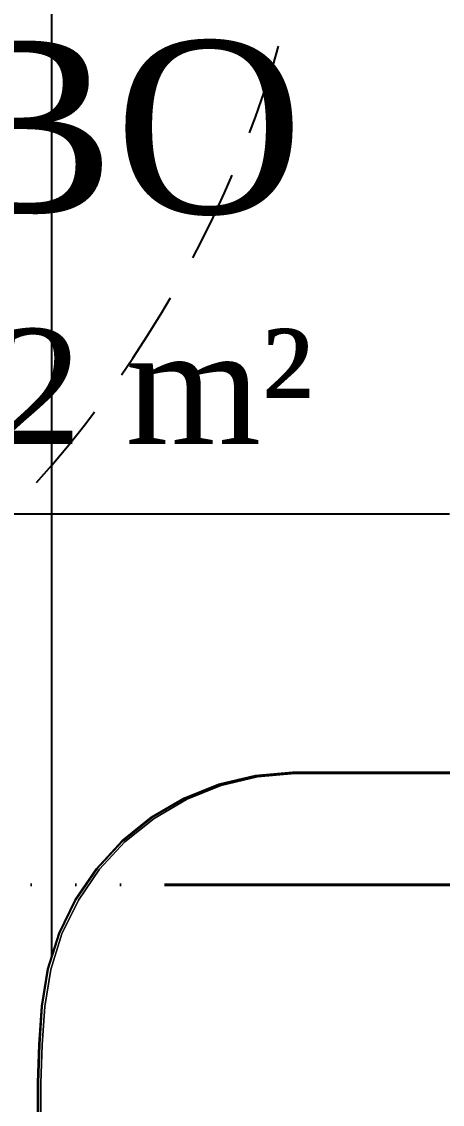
# Model space of a CAD drawing. Header units: millimetres. Extents: x 103208 to 171806, y -164 to 10038.
# Drawn here: x 114678.9 to 114708.1, y 7071 to 7146.2 of the extents above; entities that cross this region are included whole.
import ezdxf

# ---------------------------------------------------------------- set-up
doc = ezdxf.new("R2010")
doc.units = ezdxf.units.MM
doc.linetypes.add('ACAD_ISO06W100', pattern=[36, 24, -3, 0, -3, 0, -3, 0, -3])
doc.linetypes.add('HIDDEN', pattern=[9.525, 6.35, -3.175])
for name, color, linetype in [('ACESSORIOS', 2, 'Continuous'), ('Piso', 55, 'Continuous'), ('Portas-Projeção', 55, 'HIDDEN')]:
    doc.layers.add(name, color=color, linetype=linetype)
doc.layers.add('Corte Planta', color=4, linetype='ACAD_ISO06W100', lineweight=40)
doc.layers.add('Moveis', color=1, linetype='Continuous', lineweight=9)
doc.styles.add('Valéria', font='romantic.ttf', dxfattribs={"height": 10})

msp = doc.modelspace()

# ---------------------------------------------------------------- hatches: boundary and pattern name
at = {"layer": 'Piso'}
h = msp.add_hatch(dxfattribs=at)
h.set_pattern_fill('ANSI37', color=256, scale=13.33333, angle=-45)
h.paths.add_polyline_path([(114680.01833, 7072.53175), (114680.1096, 7075.19891), (114680.29204, 7077.86139), (114680.70502, 7080.43647), (114681.49077, 7082.92327), (114682.63232, 7085.26814), (114683.32317, 7086.27779), (114608.48304, 7086.27779), (114608.2648, 7040.4907), (114758.26309, 7039.77573), (114758.26503, 7040.18322), (114753.19143, 7040.18322), (114753.19143, 7040.21474), (114753.19143, 7042.3697), (114752.81926, 7042.62279), (114752.5163, 7042.98917), (114752.46588, 7043.08973), (114752.38423, 7043.21812), (114752.20787, 7043.7113), (114752.11718, 7044.34001), (114752.14133, 7044.34119), (114752.14133, 7060.80629), (114752.20787, 7061.26758), (114752.38423, 7061.76076), (114752.65623, 7062.18846), (114752.87879, 7062.38213), (114752.97961, 7062.49607), (114753.45548, 7062.71883), (114753.74063, 7062.74204), (114753.91247, 7062.76099), (114754.14637, 7062.486), (114754.19317, 7062.01685), (114753.9361, 7061.68095), (114753.81291, 7061.72366), (114753.76283, 7061.71914), (114753.71673, 7061.71061), (114753.61623, 7061.66357), (114753.51772, 7061.5952), (114753.49924, 7061.575), (114753.41427, 7061.47225), (114753.33976, 7061.35509), (114753.28976, 7061.25804), (114753.227, 7061.08575), (114753.18787, 7060.91459), (114753.17334, 7060.79215), (114753.16506, 7060.61801), (114753.16506, 7045.30322), (114758.28944, 7045.30322), (114758.3939, 7067.21856), (114758.12918, 7067.21856), (114758.12918, 7064.26797), (114758.07833, 7064.22895), (114757.91833, 7064.02043), (114757.57492, 7063.97522), (114754.93467, 7063.97522), (114754.54813, 7064.27182), (114754.50292, 7064.61522), (114754.50292, 7065.80868), (114752.29503, 7065.80868), (114751.94689, 7065.80868), (114751.94689, 7068.13522), (114749.38292, 7068.13522), (114749.38292, 7047.29221), (114698.25093, 7047.29221), (114697.88209, 7047.31868), (114695.59419, 7047.45155), (114692.99112, 7048.00622), (114690.5002, 7048.94376), (114688.1774, 7050.2431), (114686.07493, 7051.87505), (114684.24001, 7053.80294), (114682.71389, 7055.98345), (114681.53085, 7058.36758), (114680.71747, 7060.90176), (114680.29204, 7063.52905), (114680.1096, 7066.19153), (114680.01833, 7068.85869), (114680.00692, 7070.19305)])
h.paths.add_polyline_path([(114695.1164, 7093.8674), (114697.71414, 7094.09823), (114749.38292, 7094.09823), (114749.38292, 7086.27779), (114758.48474, 7086.27779), (114758.54149, 7098.18278), (114708.54141, 7098.28527), (114708.86517, 7166.20822), (114705.47579, 7166.21517), (114705.47096, 7163.86231), (114699.87046, 7163.86231, -0.40372226), (114620.92151, 7087.7019), (114617.92151, 7087.7019), (114617.92151, 7091.7019), (114614.42151, 7091.7019), (114614.42151, 7090.2019, -0.39920184), (114613.50158, 7089.2019), (114611.42151, 7089.2019), (114610.42151, 7090.2019), (114610.27507, 7090.34835), (114609.92151, 7091.2019, -0.41421356), (114609.42151, 7091.7019), (114609.42151, 7094.2019, -0.41421356), (114609.92151, 7094.7019), (114610.27507, 7095.55546), (114611.42151, 7096.7019), (114613.42151, 7096.7019, -0.41421356), (114614.42151, 7095.7019), (114614.42151, 7094.2019), (114617.92151, 7094.2019), (114617.92151, 7164.69205), (114608.8568, 7164.69205), (114608.48304, 7086.27779), (114683.32317, 7086.27779), (114684.10506, 7087.42049), (114685.8772, 7089.33389), (114687.91051, 7090.96705), (114690.16113, 7092.28474), (114692.58049, 7093.25852)])
h.paths.add_polyline_path([(114699.87046, 7163.86231), (114700.00431, 7163.86231), (114700.00431, 7169.69205), (114618.92149, 7169.69205), (114617.92149, 7169.69205), (114617.92149, 7166.69205), (114620.92151, 7166.69205), (114620.92151, 7094.2019), (114624.42151, 7094.2019), (114624.42151, 7095.7019, -0.41421356), (114625.42151, 7096.7019), (114627.42151, 7096.7019), (114628.56796, 7095.55546), (114628.92151, 7094.7019, -0.41421356), (114629.42151, 7094.2019), (114629.42151, 7091.7019, -0.41421356), (114628.92151, 7091.2019), (114628.92151, 7094.7019), (114628.56796, 7095.55546), (114628.42151, 7095.7019), (114628.42151, 7090.2019), (114627.42151, 7089.2019), (114625.37739, 7089.2019, -0.40106095), (114624.42151, 7090.03391), (114624.42151, 7091.7019), (114620.92151, 7091.7019), (114620.92151, 7087.7019, 0.40372226)])
h.paths.add_polyline_path([(114620.91144, 7108.69263), (114700.8641, 7108.69263), (114700.8641, 7151.79388), (114620.91144, 7151.79388)], flags=25)

# ---------------------------------------------------------------- linework, layer by layer
at = {"layer": 'Corte Planta'}
msp.add_line((115765.52896, 7086.27779), (112706.99498, 7086.27779), dxfattribs=at)
at = {"layer": 'Moveis'}
for p, q in [((114692.58049, 7093.25852, -114808.76029), (114695.1164, 7093.8674, -114808.76029)), ((114695.1251, 7093.81183, -114808.76029), (114692.59727, 7093.20484, -114808.76029)), ((114695.29262, 7093.78206, -114808.76029), (114692.7648, 7093.17507, -114808.76029)), ((114695.1164, 7093.8674, -114808.76029), (114697.71414, 7094.09823, -114808.76029)), ((114695.1251, 7093.81183, -114808.76029), (114697.71457, 7094.04199, -114808.76029)), ((114695.29262, 7093.78206, -114808.76029), (114697.88209, 7094.01221, -114808.76029)), ((114697.71414, 7094.09823, -114808.76029), (114749.38292, 7094.09823, -114808.76029)), ((114697.71457, 7094.04199, -114808.76029), (114749.38292, 7094.04199, -114808.76029)), ((114738.84529, 7094.01221, -114808.76029), (114697.88209, 7094.01221, -114808.76029)), ((114690.16113, 7092.28474, -114808.76029), (114692.58049, 7093.25852, -114808.76029)), ((114690.18563, 7092.23411, -114808.76029), (114692.59727, 7093.20484, -114808.76029)), ((114692.7648, 7093.17507, -114808.76029), (114690.35315, 7092.20434, -114808.76029)), ((114687.91051, 7090.96705, -114808.76029), (114690.16113, 7092.28474, -114808.76029)), ((114687.9422, 7090.92059, -114808.76029), (114690.18563, 7092.23411, -114808.76029)), ((114688.10973, 7090.89081, -114808.76029), (114690.35315, 7092.20434, -114808.76029)), ((114685.8772, 7089.33389, -114808.76029), (114687.91051, 7090.96705, -114808.76029)), ((114687.9422, 7090.92059, -114808.76029), (114685.91539, 7089.2926, -114808.76029)), ((114688.10973, 7090.89081, -114808.76029), (114686.08291, 7089.26282, -114808.76029)), ((114684.10506, 7087.42049, -114808.76029), (114685.8772, 7089.33389, -114808.76029)), ((114684.14891, 7087.38527, -114808.76029), (114685.91539, 7089.2926, -114808.76029)), ((114684.31643, 7087.3555, -114808.76029), (114686.08291, 7089.26282, -114808.76029)), ((114682.63232, 7085.26814, -114808.76029), (114684.10506, 7087.42049, -114808.76029)), ((114684.14891, 7087.38527, -114808.76029), (114682.68088, 7085.23976, -114808.76029)), ((114684.31643, 7087.3555, -114808.76029), (114682.8484, 7085.20998, -114808.76029)), ((114681.49077, 7082.92327, -114808.76029), (114682.63232, 7085.26814, -114808.76029)), ((114681.54298, 7082.90235, -114808.76029), (114682.68088, 7085.23976, -114808.76029)), ((114682.8484, 7085.20998, -114808.76029), (114681.7105, 7082.87257, -114808.76029)), ((114680.70502, 7080.43647, -114808.76029), (114681.49077, 7082.92327, -114808.76029)), ((114680.75974, 7080.42346, -114808.76029), (114681.54298, 7082.90235, -114808.76029)), ((114680.92726, 7080.39369, -114808.76029), (114681.7105, 7082.87257, -114808.76029)), ((114680.29204, 7077.86139, -114808.76029), (114680.70502, 7080.43647, -114808.76029)), ((114680.75974, 7080.42346, -114808.76029), (114680.34807, 7077.85659, -114808.76029)), ((114680.92726, 7080.39369, -114808.76029), (114680.51559, 7077.82681, -114808.76029)), ((114680.1096, 7075.19891, -114808.76029), (114680.29204, 7077.86139, -114808.76029)), ((114680.16577, 7075.19603, -114808.76029), (114680.34807, 7077.85659, -114808.76029)), ((114680.33329, 7075.16625, -114808.76029), (114680.51559, 7077.82681, -114808.76029)), ((114680.01833, 7072.53175, -114808.76029), (114680.1096, 7075.19891, -114808.76029)), ((114680.16577, 7075.19603, -114808.76029), (114680.07457, 7072.53079, -114808.76029)), ((114680.24209, 7072.50101, -114808.76029), (114680.33329, 7075.16625, -114808.76029)), ((114680.00692, 7070.19305, -114808.76029), (114680.01833, 7072.53175, -114808.76029)), ((114680.07457, 7072.53079, -114808.76029), (114680.07457, 7068.85966, -114808.76029)), ((114680.24209, 7068.82988, -114808.76029), (114680.24209, 7072.50101, -114808.76029))]:
    msp.add_line(p, q, dxfattribs=at)
for points, invisible_edges in [([(114684.0676, 7119.91112, -114808.76029), (114684.10506, 7087.42049, -114808.76029), (114682.63232, 7085.26814, -114808.76029)], 13), ([(114684.0676, 7119.91112, -114808.76029), (114684.10506, 7087.42049, -114808.76029), (114682.63232, 7085.26814, -114808.76029)], 13), ([(114684.0676, 7119.91112, -114808.76029), (114684.10506, 7087.42049, -114808.76029), (114682.63232, 7085.26814, -114808.76029)], 13), ([(114684.0676, 7119.91112, -114808.76029), (114684.10506, 7087.42049, -114808.76029), (114682.63232, 7085.26814, -114808.76029)], 13), ([(114684.0676, 7119.91112, -114808.76029), (114684.10506, 7087.42049, -114808.76029), (114682.63232, 7085.26814, -114808.76029)], 13), ([(114684.10506, 7087.42049, -114808.76029), (114684.62521, 7119.91112, -114808.76029), (114685.8772, 7089.33389, -114808.76029)], 3), ([(114684.10506, 7087.42049, -114808.76029), (114684.62521, 7119.91112, -114808.76029), (114685.8772, 7089.33389, -114808.76029)], 3), ([(114684.10506, 7087.42049, -114808.76029), (114684.62521, 7119.91112, -114808.76029), (114685.8772, 7089.33389, -114808.76029)], 3), ([(114684.10506, 7087.42049, -114808.76029), (114684.62521, 7119.91112, -114808.76029), (114685.8772, 7089.33389, -114808.76029)], 3), ([(114684.10506, 7087.42049, -114808.76029), (114684.62521, 7119.91112, -114808.76029), (114685.8772, 7089.33389, -114808.76029)], 3), ([(114685.8772, 7089.33389, -114808.76029), (114686.54368, 7120.42952, -114808.76029), (114687.91051, 7090.96705, -114808.76029)], 3), ([(114685.8772, 7089.33389, -114808.76029), (114686.54368, 7120.42952, -114808.76029), (114687.91051, 7090.96705, -114808.76029)], 3), ([(114685.8772, 7089.33389, -114808.76029), (114686.54368, 7120.42952, -114808.76029), (114687.91051, 7090.96705, -114808.76029)], 3), ([(114685.8772, 7089.33389, -114808.76029), (114686.54368, 7120.42952, -114808.76029), (114687.91051, 7090.96705, -114808.76029)], 3), ([(114685.8772, 7089.33389, -114808.76029), (114686.54368, 7120.42952, -114808.76029), (114687.91051, 7090.96705, -114808.76029)], 3), ([(114686.54368, 7120.47739, -114808.76029), (114695.1164, 7093.8674, -114808.76029), (114692.58049, 7093.25852, -114808.76029)], 13), ([(114686.54368, 7120.47739, -114808.76029), (114692.58049, 7093.25852, -114808.76029), (114690.16113, 7092.28474, -114808.76029)], 13), ([(114686.54368, 7120.47739, -114808.76029), (114690.16113, 7092.28474, -114808.76029), (114687.91051, 7090.96705, -114808.76029)], 13), ([(114686.54368, 7120.47739, -114808.76029), (114695.1164, 7093.8674, -114808.76029), (114692.58049, 7093.25852, -114808.76029)], 13), ([(114686.54368, 7120.47739, -114808.76029), (114692.58049, 7093.25852, -114808.76029), (114690.16113, 7092.28474, -114808.76029)], 13), ([(114686.54368, 7120.47739, -114808.76029), (114690.16113, 7092.28474, -114808.76029), (114687.91051, 7090.96705, -114808.76029)], 13), ([(114686.54368, 7120.47739, -114808.76029), (114695.1164, 7093.8674, -114808.76029), (114692.58049, 7093.25852, -114808.76029)], 13), ([(114686.54368, 7120.47739, -114808.76029), (114692.58049, 7093.25852, -114808.76029), (114690.16113, 7092.28474, -114808.76029)], 13), ([(114686.54368, 7120.47739, -114808.76029), (114690.16113, 7092.28474, -114808.76029), (114687.91051, 7090.96705, -114808.76029)], 13), ([(114686.54368, 7120.47739, -114808.76029), (114695.1164, 7093.8674, -114808.76029), (114692.58049, 7093.25852, -114808.76029)], 13), ([(114686.54368, 7120.47739, -114808.76029), (114692.58049, 7093.25852, -114808.76029), (114690.16113, 7092.28474, -114808.76029)], 13), ([(114686.54368, 7120.47739, -114808.76029), (114690.16113, 7092.28474, -114808.76029), (114687.91051, 7090.96705, -114808.76029)], 13), ([(114686.54368, 7120.47739, -114808.76029), (114695.1164, 7093.8674, -114808.76029), (114692.58049, 7093.25852, -114808.76029)], 13), ([(114686.54368, 7120.47739, -114808.76029), (114692.58049, 7093.25852, -114808.76029), (114690.16113, 7092.28474, -114808.76029)], 13), ([(114686.54368, 7120.47739, -114808.76029), (114690.16113, 7092.28474, -114808.76029), (114687.91051, 7090.96705, -114808.76029)], 13), ([(114695.98536, 7119.93032, -114808.76029), (114697.71414, 7094.09823, -114808.76029), (114695.1164, 7093.8674, -114808.76029)], 13), ([(114695.98536, 7119.93032, -114808.76029), (114697.71414, 7094.09823, -114808.76029), (114695.1164, 7093.8674, -114808.76029)], 13), ([(114695.98536, 7119.93032, -114808.76029), (114697.71414, 7094.09823, -114808.76029), (114695.1164, 7093.8674, -114808.76029)], 13), ([(114695.98536, 7119.93032, -114808.76029), (114697.71414, 7094.09823, -114808.76029), (114695.1164, 7093.8674, -114808.76029)], 13), ([(114695.98536, 7119.93032, -114808.76029), (114697.71414, 7094.09823, -114808.76029), (114695.1164, 7093.8674, -114808.76029)], 13), ([(114679.93066, 7119.66224, -114808.76029), (114680.01833, 7072.53175, -114808.76029), (114680.00692, 7070.19305, -114808.76029)], 13), ([(114679.93066, 7119.66224, -114808.76029), (114680.01833, 7072.53175, -114808.76029), (114680.00692, 7070.19305, -114808.76029)], 13), ([(114679.93066, 7119.66224, -114808.76029), (114680.01833, 7072.53175, -114808.76029), (114680.00692, 7070.19305, -114808.76029)], 13), ([(114679.93066, 7119.66224, -114808.76029), (114680.01833, 7072.53175, -114808.76029), (114680.00692, 7070.19305, -114808.76029)], 13), ([(114679.93066, 7119.66224, -114808.76029), (114680.01833, 7072.53175, -114808.76029), (114680.00692, 7070.19305, -114808.76029)], 13), ([(114680.02889, 7119.64793, -114808.76029), (114680.1096, 7075.19891, -114808.76029), (114680.01833, 7072.53175, -114808.76029)], 13), ([(114680.02889, 7119.64793, -114808.76029), (114680.1096, 7075.19891, -114808.76029), (114680.01833, 7072.53175, -114808.76029)], 13), ([(114680.02889, 7119.64793, -114808.76029), (114680.1096, 7075.19891, -114808.76029), (114680.01833, 7072.53175, -114808.76029)], 13), ([(114680.02889, 7119.64793, -114808.76029), (114680.1096, 7075.19891, -114808.76029), (114680.01833, 7072.53175, -114808.76029)], 13), ([(114680.02889, 7119.64793, -114808.76029), (114680.1096, 7075.19891, -114808.76029), (114680.01833, 7072.53175, -114808.76029)], 13), ([(114680.22549, 7119.62101, -114808.76029), (114680.29204, 7077.86139, -114808.76029), (114680.1096, 7075.19891, -114808.76029)], 13), ([(114680.22549, 7119.62101, -114808.76029), (114680.29204, 7077.86139, -114808.76029), (114680.1096, 7075.19891, -114808.76029)], 13), ([(114680.22549, 7119.62101, -114808.76029), (114680.29204, 7077.86139, -114808.76029), (114680.1096, 7075.19891, -114808.76029)], 13), ([(114680.22549, 7119.62101, -114808.76029), (114680.29204, 7077.86139, -114808.76029), (114680.1096, 7075.19891, -114808.76029)], 13), ([(114680.22549, 7119.62101, -114808.76029), (114680.29204, 7077.86139, -114808.76029), (114680.1096, 7075.19891, -114808.76029)], 13), ([(114680.6192, 7119.57398, -114808.76029), (114680.70502, 7080.43647, -114808.76029), (114680.29204, 7077.86139, -114808.76029)], 13), ([(114680.6192, 7119.57398, -114808.76029), (114680.70502, 7080.43647, -114808.76029), (114680.29204, 7077.86139, -114808.76029)], 13), ([(114680.6192, 7119.57398, -114808.76029), (114680.70502, 7080.43647, -114808.76029), (114680.29204, 7077.86139, -114808.76029)], 13), ([(114680.6192, 7119.57398, -114808.76029), (114680.70502, 7080.43647, -114808.76029), (114680.29204, 7077.86139, -114808.76029)], 13), ([(114680.6192, 7119.57398, -114808.76029), (114680.70502, 7080.43647, -114808.76029), (114680.29204, 7077.86139, -114808.76029)], 13), ([(114681.40781, 7119.50278, -114808.76029), (114681.49077, 7082.92327, -114808.76029), (114680.70502, 7080.43647, -114808.76029)], 13), ([(114681.40781, 7119.50278, -114808.76029), (114681.49077, 7082.92327, -114808.76029), (114680.70502, 7080.43647, -114808.76029)], 13), ([(114681.40781, 7119.50278, -114808.76029), (114681.49077, 7082.92327, -114808.76029), (114680.70502, 7080.43647, -114808.76029)], 13), ([(114681.40781, 7119.50278, -114808.76029), (114681.49077, 7082.92327, -114808.76029), (114680.70502, 7080.43647, -114808.76029)], 13), ([(114681.40781, 7119.50278, -114808.76029), (114681.49077, 7082.92327, -114808.76029), (114680.70502, 7080.43647, -114808.76029)], 13), ([(114682.59321, 7119.47125, -114808.76029), (114682.63232, 7085.26814, -114808.76029), (114681.49077, 7082.92327, -114808.76029)], 13), ([(114682.59321, 7119.47125, -114808.76029), (114682.63232, 7085.26814, -114808.76029), (114681.49077, 7082.92327, -114808.76029)], 13), ([(114682.59321, 7119.47125, -114808.76029), (114682.63232, 7085.26814, -114808.76029), (114681.49077, 7082.92327, -114808.76029)], 13), ([(114682.59321, 7119.47125, -114808.76029), (114682.63232, 7085.26814, -114808.76029), (114681.49077, 7082.92327, -114808.76029)], 13), ([(114682.59321, 7119.47125, -114808.76029), (114682.63232, 7085.26814, -114808.76029), (114681.49077, 7082.92327, -114808.76029)], 13), ([(114747.97492, 7095.51739, -114808.76029), (114749.38292, 7094.09823, -114808.76029), (114697.71414, 7094.09823, -114808.76029)], 13), ([(114747.97492, 7095.51739, -114808.76029), (114749.38292, 7094.09823, -114808.76029), (114697.71414, 7094.09823, -114808.76029)], 13), ([(114747.97492, 7095.51739, -114808.76029), (114749.38292, 7094.09823, -114808.76029), (114697.71414, 7094.09823, -114808.76029)], 13), ([(114747.97492, 7095.51739, -114808.76029), (114749.38292, 7094.09823, -114808.76029), (114697.71414, 7094.09823, -114808.76029)], 13), ([(114747.97492, 7095.51739, -114808.76029), (114749.38292, 7094.09823, -114808.76029), (114697.71414, 7094.09823, -114808.76029)], 13), ([(114695.1164, 7093.8674, -114808.76029), (114692.59727, 7093.20484, -114808.76029), (114692.58049, 7093.25852, -114808.76029)], 3), ([(114695.1164, 7093.8674, -114808.76029), (114695.1251, 7093.81183, -114808.76029), (114692.59727, 7093.20484, -114808.76029)], 13), ([(114695.1251, 7093.81183, -114808.76029), (114692.7648, 7093.17507, -114808.76029), (114692.59727, 7093.20484, -114808.76029)], 3), ([(114695.1251, 7093.81183, -114808.76029), (114695.29262, 7093.78206, -114808.76029), (114692.7648, 7093.17507, -114808.76029)], 13), ([(114695.29262, 7093.78206, -114808.76029), (114695.29262, 7047.54883, -114808.76029), (114692.7648, 7093.17507, -114808.76029)], 3), ([(114697.71414, 7094.09823, -114808.76029), (114695.1251, 7093.81183, -114808.76029), (114695.1164, 7093.8674, -114808.76029)], 3), ([(114697.71414, 7094.09823, -114808.76029), (114697.71457, 7094.04199, -114808.76029), (114695.1251, 7093.81183, -114808.76029)], 13), ([(114697.71457, 7094.04199, -114808.76029), (114695.29262, 7093.78206, -114808.76029), (114695.1251, 7093.81183, -114808.76029)], 3), ([(114697.71457, 7094.04199, -114808.76029), (114697.88209, 7094.01221, -114808.76029), (114695.29262, 7093.78206, -114808.76029)], 13), ([(114697.88209, 7094.01221, -114808.76029), (114697.88209, 7047.31868, -114808.76029), (114695.29262, 7093.78206, -114808.76029)], 3), ([(114695.29262, 7093.78206, -114808.76029), (114697.88209, 7047.31868, -114808.76029), (114696.08928, 7047.47802, -114808.76029)], 13), ([(114695.29262, 7093.78206, -114808.76029), (114696.08928, 7047.47802, -114808.76029), (114695.48865, 7047.53141, -114808.76029)], 13), ([(114695.29262, 7093.78206, -114808.76029), (114695.48865, 7047.53141, -114808.76029), (114695.29262, 7047.54883, -114808.76029)], 13), ([(114749.38292, 7094.09823, -114808.76029), (114697.71457, 7094.04199, -114808.76029), (114697.71414, 7094.09823, -114808.76029)], 3), ([(114749.38292, 7094.04199, -114808.76029), (114738.84529, 7094.01221, -114808.76029), (114697.71457, 7094.04199, -114808.76029)], 3), ([(114697.71457, 7094.04199, -114808.76029), (114738.84529, 7094.01221, -114808.76029), (114697.88209, 7094.01221, -114808.76029)], 13), ([(114738.84529, 7094.01221, -114808.76029), (114738.68533, 7047.54171, -114808.76029), (114697.88209, 7094.01221, -114808.76029)], 3), ([(114697.88209, 7094.01221, -114808.76029), (114738.68533, 7047.54171, -114808.76029), (114738.42678, 7047.34845, -114808.76029)], 13), ([(114697.88209, 7094.01221, -114808.76029), (114738.42678, 7047.34845, -114808.76029), (114738.38694, 7047.31868, -114808.76029)], 13), ([(114697.88209, 7094.01221, -114808.76029), (114738.38694, 7047.31868, -114808.76029), (114697.88209, 7047.31868, -114808.76029)], 13), ([(114692.58049, 7093.25852, -114808.76029), (114690.18563, 7092.23411, -114808.76029), (114690.16113, 7092.28474, -114808.76029)], 3), ([(114692.58049, 7093.25852, -114808.76029), (114692.59727, 7093.20484, -114808.76029), (114690.18563, 7092.23411, -114808.76029)], 13), ([(114692.59727, 7093.20484, -114808.76029), (114690.35315, 7092.20434, -114808.76029), (114690.18563, 7092.23411, -114808.76029)], 3), ([(114692.59727, 7093.20484, -114808.76029), (114692.7648, 7093.17507, -114808.76029), (114690.35315, 7092.20434, -114808.76029)], 13), ([(114692.7648, 7093.17507, -114808.76029), (114692.7648, 7048.15582, -114808.76029), (114690.35315, 7092.20434, -114808.76029)], 3), ([(114692.7648, 7093.17507, -114808.76029), (114695.29262, 7047.54883, -114808.76029), (114694.39308, 7047.76483, -114808.76029)], 13), ([(114692.7648, 7093.17507, -114808.76029), (114694.39308, 7047.76483, -114808.76029), (114692.7648, 7048.15582, -114808.76029)], 13), ([(114690.16113, 7092.28474, -114808.76029), (114687.9422, 7090.92059, -114808.76029), (114687.91051, 7090.96705, -114808.76029)], 3), ([(114690.16113, 7092.28474, -114808.76029), (114690.18563, 7092.23411, -114808.76029), (114687.9422, 7090.92059, -114808.76029)], 13), ([(114690.18563, 7092.23411, -114808.76029), (114688.10973, 7090.89081, -114808.76029), (114687.9422, 7090.92059, -114808.76029)], 3), ([(114690.18563, 7092.23411, -114808.76029), (114690.35315, 7092.20434, -114808.76029), (114688.10973, 7090.89081, -114808.76029)], 13), ([(114690.35315, 7092.20434, -114808.76029), (114690.35315, 7049.12655, -114808.76029), (114688.10973, 7090.89081, -114808.76029)], 3), ([(114690.35315, 7092.20434, -114808.76029), (114692.7648, 7048.15582, -114808.76029), (114690.35315, 7049.12655, -114808.76029)], 13), ([(114687.91051, 7090.96705, -114808.76029), (114685.91539, 7089.2926, -114808.76029), (114685.8772, 7089.33389, -114808.76029)], 3), ([(114687.91051, 7090.96705, -114808.76029), (114687.9422, 7090.92059, -114808.76029), (114685.91539, 7089.2926, -114808.76029)], 13), ([(114687.9422, 7090.92059, -114808.76029), (114686.08291, 7089.26282, -114808.76029), (114685.91539, 7089.2926, -114808.76029)], 3), ([(114687.9422, 7090.92059, -114808.76029), (114688.10973, 7090.89081, -114808.76029), (114686.08291, 7089.26282, -114808.76029)], 13), ([(114688.10973, 7090.89081, -114808.76029), (114688.10973, 7050.44008, -114808.76029), (114686.08291, 7089.26282, -114808.76029)], 3), ([(114688.10973, 7090.89081, -114808.76029), (114690.35315, 7049.12655, -114808.76029), (114688.10973, 7050.44008, -114808.76029)], 13), ([(114685.8772, 7089.33389, -114808.76029), (114684.14891, 7087.38527, -114808.76029), (114684.10506, 7087.42049, -114808.76029)], 3), ([(114685.8772, 7089.33389, -114808.76029), (114685.91539, 7089.2926, -114808.76029), (114684.14891, 7087.38527, -114808.76029)], 13), ([(114685.91539, 7089.2926, -114808.76029), (114684.31643, 7087.3555, -114808.76029), (114684.14891, 7087.38527, -114808.76029)], 3), ([(114685.91539, 7089.2926, -114808.76029), (114686.08291, 7089.26282, -114808.76029), (114684.31643, 7087.3555, -114808.76029)], 13), ([(114686.08291, 7089.26282, -114808.76029), (114686.08291, 7052.06807, -114808.76029), (114684.31643, 7087.3555, -114808.76029)], 3), ([(114686.08291, 7089.26282, -114808.76029), (114688.10973, 7050.44008, -114808.76029), (114686.08291, 7052.06807, -114808.76029)], 13), ([(114684.10506, 7087.42049, -114808.76029), (114682.68088, 7085.23976, -114808.76029), (114682.63232, 7085.26814, -114808.76029)], 3), ([(114684.10506, 7087.42049, -114808.76029), (114684.14891, 7087.38527, -114808.76029), (114682.68088, 7085.23976, -114808.76029)], 13), ([(114684.14891, 7087.38527, -114808.76029), (114682.8484, 7085.20998, -114808.76029), (114682.68088, 7085.23976, -114808.76029)], 3), ([(114684.14891, 7087.38527, -114808.76029), (114684.31643, 7087.3555, -114808.76029), (114682.8484, 7085.20998, -114808.76029)], 13), ([(114684.31643, 7087.3555, -114808.76029), (114684.31643, 7053.97539, -114808.76029), (114682.8484, 7085.20998, -114808.76029)], 3), ([(114684.31643, 7087.3555, -114808.76029), (114686.08291, 7052.06807, -114808.76029), (114684.31643, 7053.97539, -114808.76029)], 13), ([(114682.63232, 7085.26814, -114808.76029), (114681.54298, 7082.90235, -114808.76029), (114681.49077, 7082.92327, -114808.76029)], 3), ([(114682.63232, 7085.26814, -114808.76029), (114682.68088, 7085.23976, -114808.76029), (114681.54298, 7082.90235, -114808.76029)], 13), ([(114682.68088, 7085.23976, -114808.76029), (114681.7105, 7082.87257, -114808.76029), (114681.54298, 7082.90235, -114808.76029)], 3), ([(114682.68088, 7085.23976, -114808.76029), (114682.8484, 7085.20998, -114808.76029), (114681.7105, 7082.87257, -114808.76029)], 13), ([(114682.8484, 7085.20998, -114808.76029), (114682.8484, 7056.1209, -114808.76029), (114681.7105, 7082.87257, -114808.76029)], 3), ([(114682.8484, 7085.20998, -114808.76029), (114684.31643, 7053.97539, -114808.76029), (114682.8484, 7056.1209, -114808.76029)], 13), ([(114681.49077, 7082.92327, -114808.76029), (114680.75974, 7080.42346, -114808.76029), (114680.70502, 7080.43647, -114808.76029)], 3), ([(114681.49077, 7082.92327, -114808.76029), (114681.54298, 7082.90235, -114808.76029), (114680.75974, 7080.42346, -114808.76029)], 13), ([(114681.54298, 7082.90235, -114808.76029), (114680.92726, 7080.39369, -114808.76029), (114680.75974, 7080.42346, -114808.76029)], 3), ([(114681.54298, 7082.90235, -114808.76029), (114681.7105, 7082.87257, -114808.76029), (114680.92726, 7080.39369, -114808.76029)], 13), ([(114681.7105, 7082.87257, -114808.76029), (114681.7105, 7058.45832, -114808.76029), (114680.92726, 7080.39369, -114808.76029)], 3), ([(114681.7105, 7082.87257, -114808.76029), (114682.8484, 7056.1209, -114808.76029), (114681.7105, 7058.45832, -114808.76029)], 13), ([(114680.70502, 7080.43647, -114808.76029), (114680.34807, 7077.85659, -114808.76029), (114680.29204, 7077.86139, -114808.76029)], 3), ([(114680.70502, 7080.43647, -114808.76029), (114680.75974, 7080.42346, -114808.76029), (114680.34807, 7077.85659, -114808.76029)], 13), ([(114680.75974, 7080.42346, -114808.76029), (114680.51559, 7077.82681, -114808.76029), (114680.34807, 7077.85659, -114808.76029)], 3), ([(114680.75974, 7080.42346, -114808.76029), (114680.92726, 7080.39369, -114808.76029), (114680.51559, 7077.82681, -114808.76029)], 13), ([(114680.92726, 7080.39369, -114808.76029), (114680.92726, 7060.9372, -114808.76029), (114680.51559, 7077.82681, -114808.76029)], 3), ([(114680.92726, 7080.39369, -114808.76029), (114681.7105, 7058.45832, -114808.76029), (114680.92726, 7060.9372, -114808.76029)], 13), ([(114680.29204, 7077.86139, -114808.76029), (114680.16577, 7075.19603, -114808.76029), (114680.1096, 7075.19891, -114808.76029)], 3), ([(114680.29204, 7077.86139, -114808.76029), (114680.34807, 7077.85659, -114808.76029), (114680.16577, 7075.19603, -114808.76029)], 13), ([(114680.34807, 7077.85659, -114808.76029), (114680.33329, 7075.16625, -114808.76029), (114680.16577, 7075.19603, -114808.76029)], 3), ([(114680.34807, 7077.85659, -114808.76029), (114680.51559, 7077.82681, -114808.76029), (114680.33329, 7075.16625, -114808.76029)], 13), ([(114680.51559, 7077.82681, -114808.76029), (114680.51559, 7063.50408, -114808.76029), (114680.33329, 7075.16625, -114808.76029)], 3), ([(114680.51559, 7077.82681, -114808.76029), (114680.92726, 7060.9372, -114808.76029), (114680.51559, 7063.50408, -114808.76029)], 13), ([(114680.1096, 7075.19891, -114808.76029), (114680.07457, 7072.53079, -114808.76029), (114680.01833, 7072.53175, -114808.76029)], 3), ([(114680.1096, 7075.19891, -114808.76029), (114680.16577, 7075.19603, -114808.76029), (114680.07457, 7072.53079, -114808.76029)], 13), ([(114680.16577, 7075.19603, -114808.76029), (114680.16577, 7066.19442, -114808.76029), (114680.07457, 7072.53079, -114808.76029)], 3), ([(114680.16577, 7075.19603, -114808.76029), (114680.33329, 7075.16625, -114808.76029), (114680.24209, 7072.50101, -114808.76029)], 13), ([(114680.33329, 7075.16625, -114808.76029), (114680.33329, 7066.16464, -114808.76029), (114680.24209, 7068.82988, -114808.76029)], 13), ([(114680.33329, 7075.16625, -114808.76029), (114680.24209, 7068.82988, -114808.76029), (114680.24209, 7072.50101, -114808.76029)], 1), ([(114680.33329, 7075.16625, -114808.76029), (114680.51559, 7063.50408, -114808.76029), (114680.33329, 7066.16464, -114808.76029)], 13), ([(114680.01833, 7072.53175, -114808.76029), (114680.01833, 7068.85869, -114808.76029), (114680.00692, 7070.19305, -114808.76029)], 1), ([(114680.01833, 7072.53175, -114808.76029), (114680.07457, 7072.53079, -114808.76029), (114680.07457, 7068.85966, -114808.76029)], 13), ([(114680.07457, 7072.53079, -114808.76029), (114680.16577, 7066.19442, -114808.76029), (114680.07457, 7068.85966, -114808.76029)], 1), ([(114680.24209, 7068.82988, -114808.76029), (114680.16577, 7066.19442, -114808.76029), (114680.24209, 7072.50101, -114808.76029)], 3)]:
    msp.add_3dface(points, dxfattribs=dict(at, invisible_edges=invisible_edges))
at = {"layer": 'Portas-Projeção'}
msp.add_arc((114620.92151, 7166.7019, -114808.76029), 79, 270, 358.2477844, dxfattribs=at)

# ---------------------------------------------------------------- texts
at = {"layer": 'ACESSORIOS', "insert": (114660.70138, 7144.88855, -134458.76029), "char_height": 12, "attachment_point": 2, "style": 'Valéria'}
msp.add_mtext('LAVABO\\P{\\H0.6667x;ÁREA = 3,2 m²}', dxfattribs=at)

doc.saveas('drawing.dxf')
